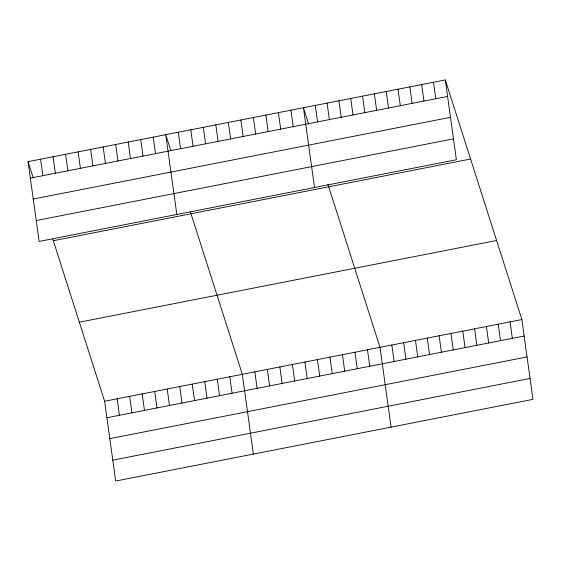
<?xml version="1.0" encoding="UTF-8"?>
<svg xmlns="http://www.w3.org/2000/svg" width="561" height="561" viewBox="0 0 561 561"><rect width="100%" height="100%" fill="white"/><g stroke="black" fill="none" stroke-linecap="round" stroke-linejoin="round"><path stroke-width="0.84" d="M445.315 79.95L456.388 159.738L39.123 241.44L28.05 161.652L445.315 79.95L521.877 319.56L532.95 399.348L115.685 481.05L104.612 401.262L52.79 239.077M30.336 178.139L447.601 96.429M33.239 199.029L450.497 117.326M36.22 220.55L453.484 138.847M53.316 240.725L470.581 159.022M79.346 322.189L496.611 240.487M104.612 401.262L521.877 319.56M106.906 417.742L524.163 336.039M109.802 438.632L527.067 356.929M112.789 460.16L530.054 378.458M308.704 124.205L303.445 107.733L314.518 187.521M327.919 184.331L380.007 347.336L391.08 427.124M170.747 150.341L165.747 134.689L176.82 214.477M190.488 212.114L242.31 374.299L253.383 454.087M28.05 161.652L33.316 178.125M510.054 321.874L512.34 338.353M498.231 324.188L500.517 340.667M486.408 326.502L488.701 342.981M474.592 328.816L476.878 345.296M433.492 82.264L435.778 98.75M462.769 331.13L465.055 347.61M421.669 84.578L423.955 101.064M450.946 333.444L453.232 349.931M409.846 86.899L412.132 103.378M439.123 335.759L441.409 352.245M398.022 89.213L400.309 105.692M427.3 338.08L429.586 354.559M386.199 91.527L388.485 108.007M415.477 340.394L417.763 356.873M374.376 93.841L376.662 110.321M403.654 342.708L405.94 359.187M362.553 96.155L364.839 112.635M391.83 345.022L394.117 361.501M350.73 98.47L353.023 114.949M338.914 100.784L341.2 117.263M367.49 349.791L369.776 366.27M327.091 103.098L329.377 119.584M354.973 352.238L357.259 368.717M315.268 105.419L317.554 121.898M342.455 354.692L344.742 371.172M329.938 357.14L332.224 373.619M290.928 110.18L293.214 126.66M317.421 359.594L319.707 376.073M278.41 112.635L280.696 129.114M304.904 362.041L307.19 378.521M265.893 115.082L268.179 131.562M292.386 364.496L294.672 380.975M253.369 117.537L255.662 134.016M279.869 366.943L282.155 383.429M240.851 119.984L243.144 136.463M267.352 369.397L269.638 385.877M228.334 122.438L230.62 138.918M254.827 371.845L257.12 388.331M215.817 124.886L218.103 141.372M203.299 127.34L205.585 143.819M229.793 376.747L232.079 393.233M190.782 129.787L193.068 146.274M217.275 379.201L219.561 395.68M178.265 132.242L180.551 148.721M204.758 381.648L207.044 398.135M192.241 384.103L194.527 400.582M153.23 137.143L155.516 153.623M179.723 386.557L182.009 403.036M140.713 139.598L142.999 156.077M167.206 389.004L169.492 405.484M128.196 142.045L130.482 158.525M154.689 391.459L156.975 407.938M115.678 144.5L117.964 160.979M142.171 393.906L144.458 410.386M103.154 146.947L105.447 163.426M129.654 396.361L131.94 412.84M90.637 149.401L92.93 165.881M117.137 398.808L119.423 415.287M78.119 151.849L80.405 168.328M65.602 154.303L67.888 170.782M53.085 156.75L55.371 173.23M40.567 159.205L42.853 175.684"/></g></svg>
